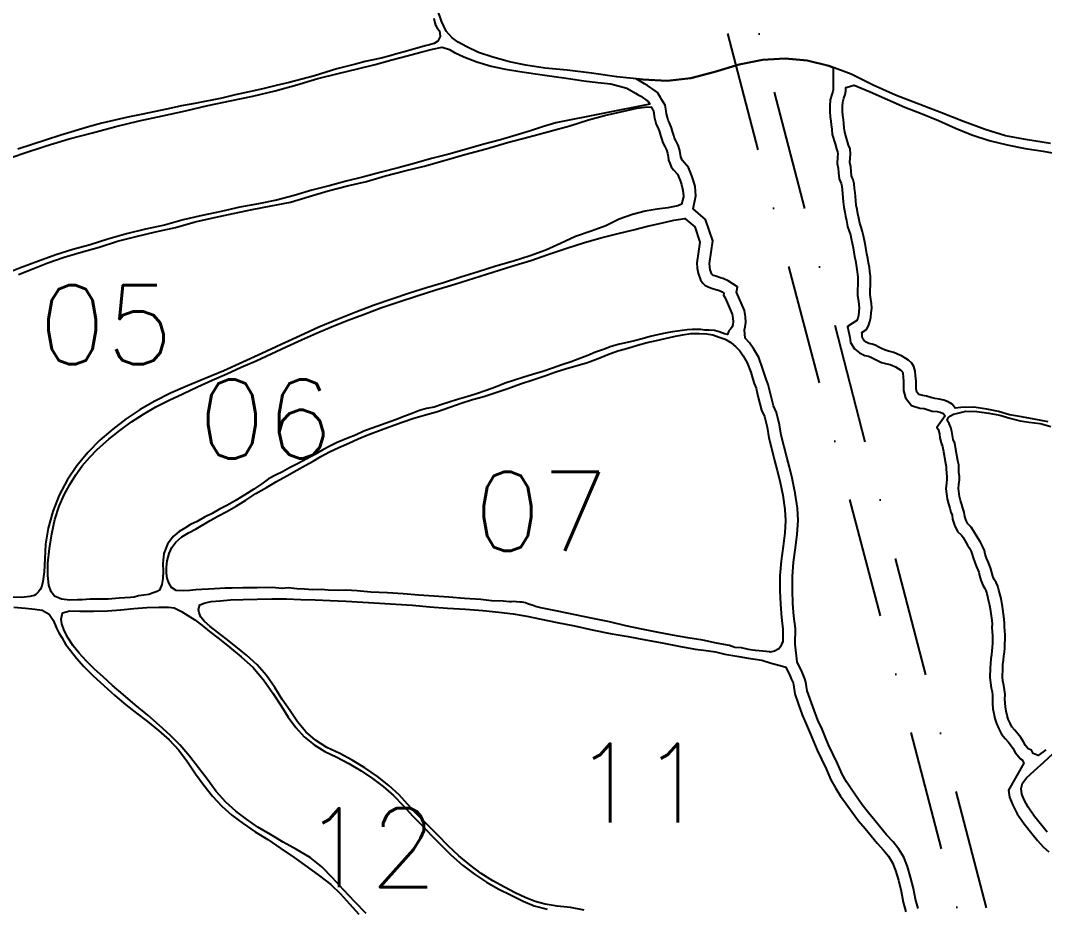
# Model space of a CAD drawing. Header units: metres. Extents: x 731494 to 733974, y 7842476 to 7845984.
# Drawn here: x 732444.8 to 732769.2, y 7844262.1 to 7844543.4 of the extents above; entities that cross this region are included whole.
import ezdxf
from ezdxf.enums import TextEntityAlignment as Align

# ---------------------------------------------------------------- set-up
doc = ezdxf.new("R2010")
doc.units = ezdxf.units.M
doc.header["$LTSCALE"] = 0.6
doc.linetypes.add('DASHDOT', pattern=[25.4, 12.7, -6.35, 0, -6.35])
for name, color, linetype in [('0114053006', 1, 'Continuous'), ('0114053006002', 5, 'Continuous'), ('0114053006003', 5, 'Continuous'), ('0114053006005', 5, 'Continuous'), ('0114053006006', 5, 'Continuous'), ('0114053006007', 5, 'Continuous'), ('0114053006008', 5, 'Continuous'), ('0114053006009', 5, 'Continuous'), ('0114053006011', 5, 'Continuous'), ('0114053006012', 5, 'Continuous'), ('0114053006013', 5, 'Continuous'), ('REDE_DE_LUZ', 6, 'Continuous'), ('TEXTO', 7, 'Continuous')]:
    doc.layers.add(name, color=color, linetype=linetype)
doc.styles.add('Simplex', font='simplex.shx')

msp = doc.modelspace()

# ---------------------------------------------------------------- linework, layer by layer
at = {"layer": '0114053006'}
msp.add_lwpolyline([(732771.09, 7844504.41), (732763.81, 7844505.62), (732756.82, 7844506.94), (732750.37, 7844508.94), (732743.56, 7844511.39), (732736.61, 7844514.16), (732721.98, 7844519.79), (732714.93, 7844522.99), (732707.95, 7844526.38), (732700.92, 7844529.01), (732694.02, 7844530.76), (732687.01, 7844531.4), (732679.84, 7844530.91), (732672.49, 7844529.52), (732664.79, 7844527.19), (732657.18, 7844525.18), (732649.68, 7844524.31), (732641.92, 7844524.68), (732633.73, 7844525.63), (732625.74, 7844526.76), (732617.99, 7844527.65), (732611.06, 7844528.37), (732604.95, 7844529.28), (732599.68, 7844530.38), (732594.49, 7844531.76), (732589.93, 7844533.32), (732586.21, 7844535.03), (732583.42, 7844536.51), (732581.51, 7844537.95), (732579.7, 7844540.06), (732578.14, 7844543.2), (732576.96, 7844546.86)], dxfattribs=at)
at = {"layer": '0114053006002', "elevation": 667.23}
msp.add_lwpolyline([(732575.7, 7844544.18), (732575.95, 7844543.08), (732576.3, 7844541.99), (732576.84, 7844540.96), (732577.56, 7844540.11), (732577.71, 7844538.37), (732577.05, 7844536.91), (732575.84, 7844536.09), (732574.74, 7844535.86), (732574.33, 7844535.72), (732572.98, 7844535.44), (732566.81, 7844533.57), (732564.33, 7844532.96), (732561.54, 7844532.15), (732559.04, 7844531.53), (732554.01, 7844530.41), (732550.97, 7844529.56), (732547.97, 7844528.86), (732545, 7844528.08), (732541.59, 7844527.03), (732537.9, 7844525.92), (732529.94, 7844523.83), (732525.77, 7844522.81), (732521.54, 7844521.81), (732517.23, 7844520.87), (732512.86, 7844519.87), (732508.58, 7844518.86), (732500.03, 7844517.08), (732495.82, 7844516.35), (732491.61, 7844515.45), (732483.07, 7844513.69), (732478.83, 7844512.79), (732474.71, 7844511.85), (732470.61, 7844510.86), (732466.35, 7844509.75), (732457.58, 7844507.14), (732448.47, 7844504.19), (732443.99, 7844502.63)], dxfattribs=at)
at = {"layer": '0114053006003', "elevation": 713.14}
msp.add_lwpolyline([(732438.14, 7844498.74), (732445.58, 7844501.33), (732452.93, 7844503.68), (732460.26, 7844505.91), (732467.57, 7844507.85), (732475.01, 7844509.86), (732482.45, 7844511.68), (732489.82, 7844513.25), (732497.06, 7844514.85), (732504.15, 7844516.48), (732511.26, 7844517.93), (732518.43, 7844519.44), (732525.48, 7844521.12), (732532.37, 7844523.08), (732538.99, 7844525.01), (732545.42, 7844526.67), (732551.56, 7844528.14), (732557.2, 7844529.52), (732562.48, 7844530.95), (732567.3, 7844532.28), (732571.59, 7844533.36), (732575.31, 7844534.36), (732578.39, 7844534.93), (732580.76, 7844534.24), (732582.34, 7844533.32), (732585.22, 7844531.96), (732589.4, 7844530.34), (732593.95, 7844528.96), (732598.42, 7844527.98), (732603.01, 7844527.23), (732607.92, 7844526.53), (732613.18, 7844525.81), (732618.44, 7844525), (732623.31, 7844524.34), (732627.74, 7844523.81), (732631.82, 7844523.41), (732636.92, 7844522.02), (732639.63, 7844520.41), (732640.46, 7844519.92), (732641.35, 7844519.41), (732642.15, 7844518.87), (732642.83, 7844518.37), (732643.67, 7844517.8), (732644.19, 7844516.95), (732614.37, 7844510.96), (732614.37, 7844510.96), (732610.48, 7844509.82), (732606.33, 7844508.49), (732601.81, 7844507.11), (732596.91, 7844505.63), (732591.6, 7844504.2), (732586.07, 7844502.67), (732580.54, 7844501.13), (732574.96, 7844499.67), (732569.57, 7844498.16), (732564.41, 7844496.77), (732559.04, 7844495.38), (732553.57, 7844493.95), (732547.98, 7844492.49), (732542.57, 7844491.08), (732537.1, 7844489.63), (732531.51, 7844488), (732525.95, 7844486.55), (732520.23, 7844485.39), (732514.32, 7844484.27), (732508.41, 7844482.97), (732502.4, 7844481.62), (732496.35, 7844480.25), (732490.4, 7844478.62), (732484.41, 7844477.28), (732478.38, 7844475.84), (732472.47, 7844474.13), (732466.87, 7844472.39), (732461.41, 7844470.88), (732456.01, 7844469.23), (732450.53, 7844467.16), (732444.85, 7844465.04), (732438.95, 7844462.75)], dxfattribs=at)
at = {"layer": '0114053006005', "elevation": 712.91}
msp.add_lwpolyline([(732444.12, 7844462.97), (732448.67, 7844464.71), (732453.49, 7844466.66), (732458.59, 7844468.43), (732463.99, 7844470.06), (732469.74, 7844471.64), (732475.55, 7844473.5), (732481.45, 7844475.04), (732487.62, 7844476.52), (732493.91, 7844477.86), (732500.15, 7844479.66), (732506.28, 7844480.98), (732512.22, 7844482.24), (732518.19, 7844483.51), (732524.17, 7844484.74), (732530.29, 7844485.92), (732536.3, 7844487.72), (732542.27, 7844489.47), (732548.43, 7844491.02), (732554.39, 7844492.46), (732560.45, 7844494.2), (732566.53, 7844495.78), (732572.73, 7844497.32), (732578.99, 7844499.12), (732585.59, 7844500.94), (732592.3, 7844502.81), (732599.14, 7844504.8), (732605.97, 7844506.57), (732612.61, 7844508.39), (732618.88, 7844510.08), (732624.77, 7844511.92), (732629.83, 7844513.28), (732634.04, 7844514.33), (732637.32, 7844515.06), (732640.02, 7844515.7), (732642.5, 7844515.92), (732644.63, 7844516.03), (732645.25, 7844515.1), (732645.4, 7844514.13), (732645.54, 7844513.03), (732645.91, 7844511.74), (732646.14, 7844510.51), (732646.78, 7844509.36), (732647.2, 7844508.14), (732647.55, 7844507), (732647.98, 7844505.76), (732648.29, 7844504.67), (732648.9, 7844503.5), (732649.5, 7844502.41), (732649.8, 7844501.41), (732649.96, 7844500.29), (732650.1, 7844499.23), (732650.49, 7844498.19), (732650.89, 7844497.12), (732651.73, 7844496.14), (732652.98, 7844494.71), (732653.75, 7844492.78), (732654.23, 7844491.43), (732654.56, 7844490.14), (732654.7, 7844488.96), (732654.8, 7844487.54), (732654.17, 7844485.29), (732653.04, 7844484.73), (732649.91, 7844484.08), (732646.48, 7844483.69), (732642.74, 7844483.03), (732638.65, 7844482), (732634.48, 7844480.45), (732630.24, 7844478.43), (732625.55, 7844476.72), (732620.66, 7844474.95), (732615.92, 7844472.73), (732611.19, 7844470.62), (732606.27, 7844468.84), (732600.98, 7844467.22), (732595.43, 7844465.63), (732589.82, 7844463.8), (732584.26, 7844462.08), (732578.85, 7844460.37), (732573.46, 7844458.72), (732567.99, 7844457.02), (732562.49, 7844455.17), (732556.87, 7844453.23), (732551.08, 7844451), (732545.25, 7844448.66), (732539.34, 7844446.23), (732533.41, 7844443.51), (732527.36, 7844440.75), (732521.3, 7844437.93), (732515.22, 7844435.17), (732509.2, 7844432.47), (732503.29, 7844430.01), (732497.66, 7844427.73), (732492.36, 7844425.32), (732487.36, 7844422.79), (732482.71, 7844420.22), (732478.24, 7844417.26), (732474.05, 7844413.93), (732469.95, 7844410.45), (732466.1, 7844406.57), (732462.63, 7844402.35), (732459.59, 7844397.83), (732457.08, 7844393.01), (732455.09, 7844387.88), (732453.57, 7844382.6), (732452.73, 7844377.58), (732452.46, 7844372.92), (732452.29, 7844368.78), (732451.93, 7844365.66), (732451.45, 7844363.96), (732451.07, 7844363.14), (732450.54, 7844362.44), (732449.64, 7844361.6), (732449.15, 7844361.32), (732447.73, 7844360.91), (732445.09, 7844360.62), (732441.77, 7844360.73)], dxfattribs=at)
at = {"layer": '0114053006006', "elevation": 716.78}
msp.add_lwpolyline([(732651.82, 7844480.19), (732655.29, 7844480.75), (732658.41, 7844478.07), (732660.07, 7844473.22), (732659.54, 7844469.54), (732659.11, 7844466.62), (732659.21, 7844464.93), (732659.47, 7844463.41), (732660.28, 7844461.28), (732660.96, 7844460.24), (732661.6, 7844459.62), (732662.67, 7844459.06), (732663.75, 7844458.6), (732665.1, 7844458.23), (732666.24, 7844457.87), (732667.07, 7844457.48), (732667.63, 7844457.1), (732667.54, 7844456.38), (732668.1, 7844455.56), (732670.32, 7844450.43), (732670.53, 7844449.16), (732670.59, 7844447.99), (732670.45, 7844447.11), (732670.27, 7844446.35), (732669.76, 7844445.69), (732669.2, 7844445.14), (732668.79, 7844443.97), (732667.89, 7844444.12), (732666.16, 7844444.78), (732664.7, 7844445.18), (732663.01, 7844445.35), (732661.58, 7844445.34), (732660.37, 7844445.52), (732659.02, 7844445.56), (732657.58, 7844445.58), (732656.01, 7844445.41), (732654.42, 7844445.21), (732652.92, 7844445.03), (732651.33, 7844444.79), (732649.53, 7844444.49), (732647.04, 7844443.92), (732644.34, 7844443.3), (732641.75, 7844442.57), (732639.34, 7844441.99), (732636.95, 7844441.39), (732634.55, 7844440.89), (732631.97, 7844440.15), (732629.5, 7844439.19), (732626.97, 7844438.35), (732624.5, 7844437.31), (732621.99, 7844436.31), (732619.21, 7844435.28), (732616.35, 7844434.34), (732613.37, 7844433.32), (732610.25, 7844432.27), (732607.02, 7844431.24), (732603.99, 7844430.28), (732601.26, 7844429.44), (732598.32, 7844428.5), (732595.27, 7844427.31), (732592.29, 7844426.2), (732589.28, 7844425.19), (732586.18, 7844424.19), (732583.29, 7844423.34), (732580.64, 7844422.53), (732578.33, 7844421.75), (732575.88, 7844420.92), (732573.44, 7844420.46), (732571.23, 7844419.83), (732569.13, 7844419.05), (732566.53, 7844418.09), (732563.58, 7844416.89), (732560.64, 7844415.86), (732558.06, 7844414.95), (732555.86, 7844414.22), (732553.58, 7844413.35), (732550.93, 7844412.1), (732548.74, 7844411.2), (732546.9, 7844410.53), (732545.14, 7844409.7), (732543.04, 7844408.73), (732540.59, 7844407.37), (732538.07, 7844405.91), (732535.34, 7844404.43), (732532.56, 7844402.99), (732530.07, 7844401.7), (732527.79, 7844400.48), (732525.61, 7844399.35), (732523.36, 7844398.2), (732521.26, 7844396.68), (732518.72, 7844394.94), (732515.84, 7844393.17), (732513.16, 7844391.51), (732510.43, 7844389.92), (732507.88, 7844388.64), (732505.55, 7844387.27), (732503.1, 7844386.04), (732500.75, 7844384.76), (732498.68, 7844383.78), (732496.87, 7844382.63), (732495.12, 7844381.54), (732493.12, 7844379.93), (732491.38, 7844377.55), (732490.23, 7844374.56), (732489.91, 7844371.46), (732490.05, 7844368.86), (732489.94, 7844366.67), (732489.61, 7844364.78), (732488.79, 7844363), (732488.1, 7844362.56), (732486.88, 7844362.14), (732485.47, 7844361.6), (732483.86, 7844361.41), (732482.14, 7844361.16), (732480.79, 7844360.79), (732479.62, 7844360.65), (732476.1, 7844360.48), (732472.61, 7844360.13), (732466.92, 7844360.1), (732464.31, 7844359.9), (732462.87, 7844359.85), (732460.45, 7844359.83), (732457.74, 7844360.1), (732455.61, 7844361.05), (732454.54, 7844362.41), (732453.74, 7844364.53), (732453.45, 7844367.6), (732453.51, 7844371.57), (732453.95, 7844376.12), (732454.69, 7844380.85), (732455.69, 7844385.31), (732457.1, 7844389.54), (732458.66, 7844393.2), (732460.44, 7844396.48), (732462.31, 7844399.51), (732464.33, 7844402.33), (732466.72, 7844405.14), (732469.14, 7844407.55), (732472.79, 7844410.77), (732476.28, 7844413.55), (732479.95, 7844416.31), (732483.74, 7844418.76), (732487.66, 7844421.07), (732491.89, 7844423.1), (732496.28, 7844425.17), (732500.91, 7844427.34), (732505.54, 7844429.44), (732510.14, 7844431.54), (732514.76, 7844433.6), (732519.48, 7844435.62), (732524.21, 7844437.8), (732528.98, 7844440.02), (732533.79, 7844442.23), (732538.56, 7844444.35), (732543.32, 7844446.38), (732548.25, 7844448.36), (732553.47, 7844450.34), (732558.94, 7844452.37), (732564.63, 7844454.25), (732570.42, 7844456.21), (732576.34, 7844458.13), (732582.38, 7844459.91), (732588.47, 7844461.79), (732594.46, 7844463.72), (732600.46, 7844465.62), (732606.44, 7844467.39), (732612.21, 7844469.41), (732617.86, 7844471.32), (732623.47, 7844473.11), (732629.03, 7844474.67), (732634.19, 7844475.99), (732639.02, 7844477.1), (732643.49, 7844478.23), (732647.73, 7844479.21)], close=True, dxfattribs=at)
at = {"layer": '0114053006007', "elevation": 719.53}
msp.add_lwpolyline([(732662.14, 7844444.14), (732664.18, 7844443.81), (732666.15, 7844443.09), (732668, 7844442.5), (732669.85, 7844441.39), (732671.44, 7844440.06), (732672.65, 7844438.76), (732673.77, 7844437.15), (732675.05, 7844434.98), (732676.14, 7844432), (732676.83, 7844429.77), (732677.22, 7844428.47), (732677.82, 7844426.91), (732678.45, 7844424.45), (732679.6, 7844420), (732680.5, 7844417.98), (732681.31, 7844414.57), (732681.85, 7844411.23), (732682.8, 7844407.5), (732683.68, 7844404.09), (732684.55, 7844400.9), (732685.38, 7844397.56), (732686.32, 7844393.01), (732686.99, 7844388.56), (732687.15, 7844385.03), (732686.92, 7844381.08), (732686.4, 7844376.94), (732685.74, 7844372.3), (732685.42, 7844367.46), (732685.33, 7844362.9), (732685.55, 7844358.5), (732685.87, 7844354.31), (732686.37, 7844350.57), (732686.27, 7844346.62), (732686.05, 7844346.04), (732685.73, 7844345.27), (732685.12, 7844344.44), (732684.82, 7844344.27), (732683.7, 7844343.68), (732682.33, 7844343.37), (732682.12, 7844343.43), (732679.98, 7844343.64), (732677.7, 7844343.83), (732676.75, 7844343.99), (732675.48, 7844344.14), (732673.26, 7844344.65), (732671.11, 7844344.81), (732669.43, 7844345.41), (732665.29, 7844346.22), (732660.94, 7844347.08), (732656.24, 7844347.91), (732651.32, 7844348.71), (732646.45, 7844349.61), (732641.6, 7844350.57), (732636.59, 7844351.71), (732631.45, 7844352.89), (732626.11, 7844354), (732620.55, 7844355.18), (732614.93, 7844356.35), (732609.63, 7844357.41), (732607.98, 7844357.77), (732606.87, 7844358.16), (732605.79, 7844358.54), (732604.75, 7844358.94), (732603.77, 7844359.15), (732603.02, 7844359.15), (732601.91, 7844359.23), (732601.09, 7844359.34), (732600.34, 7844359.32), (732599.72, 7844359.28), (732597.68, 7844359.53), (732593.97, 7844359.59), (732592.31, 7844359.83), (732590.61, 7844360.01), (732585.49, 7844360.35), (732580.55, 7844360.72), (732575.74, 7844361.05), (732570.98, 7844361.41), (732566.08, 7844361.8), (732561.06, 7844362.14), (732555.75, 7844362.35), (732551.51, 7844362.75), (732547.92, 7844362.96), (732545.41, 7844362.9), (732542.29, 7844362.93), (732540.16, 7844363.13), (732537.27, 7844363.11), (732534.74, 7844363.23), (732532.34, 7844363.36), (732529.62, 7844363.68), (732527.69, 7844363.52), (732524.58, 7844363.77), (732519.83, 7844363.7), (732517.14, 7844363.71), (732515.19, 7844363.68), (732511.9, 7844363.64), (732509.69, 7844363.58), (732507.99, 7844363.48), (732506.29, 7844363.39), (732504.37, 7844363.27), (732502.24, 7844363.2), (732500.39, 7844363.07), (732498.4, 7844362.89), (732496.3, 7844362.72), (732494.14, 7844362.88), (732492.62, 7844363.82), (732491.77, 7844365.25), (732491.31, 7844366.79), (732491.1, 7844368.35), (732491.02, 7844370.23), (732491.25, 7844372.29), (732491.89, 7844374.58), (732492.78, 7844376.47), (732494.06, 7844378.22), (732495.9, 7844379.88), (732498, 7844381.16), (732500.47, 7844382.39), (732504.89, 7844385.06), (732507.37, 7844386.36), (732510.18, 7844387.92), (732513.16, 7844389.6), (732516.2, 7844391.5), (732519.36, 7844393.57), (732522.74, 7844395.5), (732525.89, 7844397.36), (732529.14, 7844399.2), (732532.32, 7844401), (732534.97, 7844402.5), (732537.48, 7844403.82), (732539.96, 7844405.26), (732542.74, 7844406.75), (732545.66, 7844408.17), (732548.83, 7844409.51), (732551.81, 7844410.89), (732554.85, 7844412.17), (732558.22, 7844413.4), (732561.94, 7844414.76), (732565.73, 7844416.18), (732569.4, 7844417.4), (732573.09, 7844418.52), (732576.94, 7844419.52), (732580.79, 7844420.89), (732584.46, 7844422.19), (732587.98, 7844423.33), (732591.54, 7844424.32), (732595.4, 7844425.53), (732599.24, 7844426.89), (732603.2, 7844428.32), (732607.16, 7844429.62), (732610.97, 7844430.88), (732614.45, 7844432.12), (732617.83, 7844433.14), (732621.12, 7844434.12), (732624.42, 7844435.12), (732627.79, 7844436.35), (732630.88, 7844437.64), (732634, 7844438.76), (732637.25, 7844439.66), (732640.31, 7844440.54), (732643.34, 7844441.47), (732646.28, 7844442.02), (732649.09, 7844442.7), (732651.78, 7844443.33), (732654.54, 7844443.84), (732657.22, 7844444.31), (732659.81, 7844444.27)], close=True, dxfattribs=at)
at = {"layer": '0114053006008', "elevation": 721.66}
msp.add_lwpolyline([(732769.63, 7844312.41), (732767.23, 7844310.59), (732765.62, 7844311.27), (732765.14, 7844312.24), (732764.09, 7844312.74), (732763.24, 7844313.75), (732762.61, 7844314.93), (732761.72, 7844316.26), (732760.82, 7844317.47), (732759.78, 7844318.62), (732758.92, 7844319.65), (732758.32, 7844320.79), (732757.75, 7844322.07), (732757.4, 7844323.27), (732757.12, 7844324.66), (732756.84, 7844325.97), (732756.74, 7844327.21), (732756.7, 7844328.58), (732756.77, 7844329.89), (732756.58, 7844331.38), (732756.3, 7844332.78), (732756.07, 7844334.2), (732755.89, 7844335.45), (732756.03, 7844338.18), (732756.07, 7844339.4), (732756.2, 7844340.77), (732756.37, 7844342.05), (732756.53, 7844343.36), (732756.64, 7844344.64), (732756.7, 7844345.98), (732756.78, 7844347.32), (732756.75, 7844348.66), (732756.66, 7844350.15), (732756.57, 7844351.26), (732756.59, 7844352.44), (732756.46, 7844353.79), (732755.93, 7844357.74), (732755.68, 7844358.97), (732755.45, 7844360.36), (732754.77, 7844362.99), (732754.4, 7844364.25), (732753.88, 7844365.4), (732753.27, 7844366.35), (732752.84, 7844367.42), (732752.5, 7844368.58), (732752.23, 7844369.76), (732751.84, 7844370.86), (732751.36, 7844371.96), (732750.88, 7844373.14), (732750.45, 7844374.34), (732750.16, 7844375.55), (732749.61, 7844376.89), (732748.92, 7844378.22), (732748.21, 7844379.35), (732746.77, 7844381.77), (732745.96, 7844382.92), (732744.95, 7844383.94), (732744.4, 7844385.05), (732744.03, 7844386.3), (732743.81, 7844387.69), (732743.36, 7844388.93), (732743.04, 7844390.12), (732742.64, 7844391.39), (732742.32, 7844392.63), (732742.02, 7844395.15), (732742.13, 7844396.48), (732742.31, 7844397.89), (732742.29, 7844398.98), (732742.13, 7844400.39), (732742.11, 7844401.4), (732742.04, 7844402.65), (732741.79, 7844403.92), (732741.03, 7844408.15), (732740.76, 7844409.49), (732740.32, 7844410.73), (732740.04, 7844411.93), (732739.89, 7844413.23), (732739.55, 7844414.46), (732739.06, 7844415.79), (732738.43, 7844416.71), (732738.67, 7844417.52), (732739.47, 7844418.24), (732740.42, 7844418.72), (732741.33, 7844418.98), (732744.28, 7844419.68), (732747.76, 7844419.59), (732751.55, 7844419.08), (732755.07, 7844418.35), (732758.28, 7844417.47), (732761.46, 7844416.62), (732764.26, 7844416.17), (732767.84, 7844415.73), (732771.24, 7844414.78)], dxfattribs=at)
at = {"layer": '0114053006009', "elevation": 711.83}
for points in [[(732770.43, 7844416.33), (732765.95, 7844417.16), (732761.9, 7844417.92), (732758.12, 7844418.53), (732754.67, 7844419.56), (732750.94, 7844420.29), (732746.87, 7844420.89), (732742.76, 7844420.85), (732740.88, 7844420.66), (732739.96, 7844421.84), (732738.74, 7844422.63), (732737.3, 7844423.19), (732735.8, 7844423.46), (732734.5, 7844423.63), (732733.24, 7844424.03), (732731.88, 7844424.42), (732730.63, 7844424.59), (732729.4, 7844424.96), (732728.82, 7844425.67), (732728.57, 7844426.71), (732728.59, 7844427.86), (732728.58, 7844429.32), (732728.4, 7844430.81), (732728.26, 7844432.38), (732727.87, 7844433.79), (732727.14, 7844434.91), (732726.13, 7844435.85), (732725.32, 7844436.33), (732723.96, 7844437.18), (732722.7, 7844437.76), (732721.51, 7844438.27), (732720.19, 7844438.53), (732719.01, 7844438.86), (732717.84, 7844439.4), (732716.73, 7844439.96), (732715.62, 7844440.56), (732714.62, 7844440.92), (732713.58, 7844441.15), (732712.74, 7844441.56), (732712.02, 7844442.15), (732711.58, 7844442.84), (732711.49, 7844443.44), (732711.47, 7844444.06), (732711.35, 7844444.59), (732712.8, 7844445.53), (732713.44, 7844446.65), (732713.92, 7844448.03), (732714.23, 7844449.36), (732714.34, 7844450.79), (732714.47, 7844452.28), (732714.44, 7844453.76), (732714.19, 7844455.14), (732714, 7844456.61), (732713.98, 7844458.08), (732714.07, 7844459.49), (732714.13, 7844460.99), (732714.08, 7844462.47), (732713.92, 7844463.86), (732713.75, 7844465.18), (732713.48, 7844466.63), (732713.3, 7844468.08), (732712.97, 7844469.52), (732712.73, 7844470.79), (732712.48, 7844472.19), (732712.18, 7844473.75), (732711.91, 7844475.21), (732711.58, 7844476.51), (732711.18, 7844477.94), (732710.71, 7844479.27), (732710.39, 7844480.81), (732710.12, 7844482.23), (732709.83, 7844483.52), (732709.58, 7844484.88), (732709.41, 7844486.35), (732709.35, 7844487.62), (732709.2, 7844488.91), (732709.06, 7844490.22), (732708.92, 7844491.64), (732708.58, 7844493), (732708.12, 7844494.25), (732707.93, 7844495.62), (732707.82, 7844497.09), (732707.58, 7844498.48), (732707.6, 7844499.82), (732707.76, 7844501.11), (732707.6, 7844502.76), (732707.13, 7844503.98), (732706.72, 7844505.46), (732706.29, 7844506.87), (732705.91, 7844508.07), (732705.8, 7844509.43), (732705.64, 7844510.79), (732705.5, 7844512.1), (732705.28, 7844513.34), (732705.21, 7844514.73), (732705.18, 7844516.19), (732705.28, 7844517.53), (732705.65, 7844518.78), (732706.07, 7844519.94), (732706.26, 7844521.16), (732706.25, 7844522.2), (732708.94, 7844522.91), (732714.04, 7844520.78), (732719.45, 7844518.37), (732724.94, 7844516.02), (732730.43, 7844513.83), (732735.69, 7844511.74), (732740.98, 7844509.34), (732746.21, 7844507.22), (732751.74, 7844505.4), (732757.38, 7844504.02), (732763.06, 7844502.92), (732768.85, 7844501.99), (732774.48, 7844501.01)], [(732770.06, 7844286.3), (732768.33, 7844288.4), (732766.02, 7844291.28), (732764.03, 7844294.22), (732762.76, 7844296.53), (732762.01, 7844298.38), (732761.82, 7844300.09), (732762.2, 7844301.78), (732763.54, 7844303.48), (732765.92, 7844305.77), (732769.03, 7844308.48), (732771.97, 7844311.26)]]:
    msp.add_lwpolyline(points, dxfattribs=at)
at = {"layer": '0114053006011', "elevation": 719.64}
msp.add_lwpolyline([(732623.37, 7844261.55), (732619.03, 7844262.42), (732614.8, 7844262.88), (732611.03, 7844263.47), (732607.83, 7844264.33), (732604.69, 7844265.56), (732601.48, 7844267.06), (732598.11, 7844268.83), (732594.45, 7844270.92), (732590.78, 7844273.24), (732587.19, 7844275.94), (732583.66, 7844278.76), (732580.33, 7844281.97), (732577.01, 7844285.34), (732573.52, 7844288.8), (732570.3, 7844292.1), (732567.46, 7844295.21), (732564.72, 7844298.12), (732561.47, 7844301.08), (732557.87, 7844303.97), (732553.92, 7844306.67), (732549.93, 7844309.07), (732545.93, 7844311.19), (732541.82, 7844313.16), (732538.24, 7844315.48), (732535.15, 7844318.11), (732532.6, 7844321.22), (732530.24, 7844324.71), (732527.75, 7844328.28), (732525.36, 7844332.11), (732522.79, 7844335.93), (732519.78, 7844339.32), (732516.35, 7844342.33), (732513.03, 7844345.12), (732509.99, 7844347.54), (732507.22, 7844349.65), (732504.87, 7844351.46), (732503.07, 7844353.02), (732501.96, 7844354.39), (732501.44, 7844355.83), (732501.19, 7844356.82), (732501.65, 7844358.3), (732503.33, 7844358.96), (732505.2, 7844359.37), (732508.04, 7844359.63), (732511.38, 7844359.85), (732515.37, 7844360), (732519.8, 7844360.16), (732524.48, 7844360.22), (732529.11, 7844360.17), (732533.66, 7844360.04), (732538.2, 7844359.94), (732542.92, 7844359.68), (732547.93, 7844359.49), (732553.25, 7844359.16), (732558.59, 7844358.81), (732563.73, 7844358.54), (732569.04, 7844358.18), (732574.5, 7844357.72), (732580.08, 7844357.26), (732585.74, 7844356.9), (732591.23, 7844356.52), (732596.33, 7844356.01), (732600.9, 7844355.46), (732605.25, 7844354.7), (732609.79, 7844353.8), (732614.85, 7844352.76), (732620.3, 7844351.67), (732625.89, 7844350.4), (732631.59, 7844349.22), (732637.32, 7844348.29), (732642.79, 7844347.28), (732648.11, 7844346.28), (732653.35, 7844345.23), (732658.54, 7844344.25), (732662.03, 7844343.86), (732664.94, 7844343.46), (732667.92, 7844342.67), (732672.33, 7844342), (732675.33, 7844341.46), (732677.58, 7844341.06), (732679.68, 7844340.78), (732682.63, 7844339.85), (732685.51, 7844339.15), (732687.26, 7844338.59), (732687.94, 7844337.16), (732688.5, 7844336.05), (732688.99, 7844334.87), (732689.56, 7844333.57), (732689.72, 7844333), (732690.12, 7844330.13), (732691.3, 7844326.77), (732692.47, 7844323.49), (732693.78, 7844320.26), (732695.07, 7844317.35), (732696.1, 7844314.79), (732697.17, 7844312.29), (732698.56, 7844309.4), (732700, 7844306.35), (732701.58, 7844302.89), (732703.06, 7844300.16), (732704.64, 7844297.73), (732706.37, 7844295.3), (732708.28, 7844292.61), (732710.32, 7844289.93), (732712.41, 7844287.45), (732714.27, 7844285.15), (732716.17, 7844282.8), (732718.24, 7844280.62), (732719.78, 7844278.65), (732721.04, 7844276.59), (732722.04, 7844274.16), (732722.93, 7844271.05), (732723.81, 7844267.59), (732724.43, 7844264.14), (732725.3, 7844261.08)], dxfattribs=at)
at = {"layer": '0114053006012', "elevation": 717.94}
msp.add_lwpolyline([(732554.33, 7844260.52), (732550.75, 7844264.21), (732547.11, 7844268.01), (732543.65, 7844271.84), (732540.3, 7844275.27), (732536.57, 7844278.24), (732532.23, 7844280.77), (732528, 7844283.18), (732523.99, 7844285.53), (732520.02, 7844287.88), (732516.38, 7844290.37), (732512.98, 7844292.94), (732509.85, 7844295.84), (732506.84, 7844299.21), (732504.06, 7844302.94), (732501.17, 7844306.71), (732498.34, 7844310.41), (732495.36, 7844313.88), (732492.24, 7844317.01), (732488.88, 7844320.14), (732485.12, 7844323.34), (732481.11, 7844326.65), (732477.34, 7844329.87), (732473.93, 7844332.81), (732470.94, 7844335.46), (732468.28, 7844337.9), (732465.7, 7844340.48), (732463.44, 7844343.02), (732461.5, 7844345.32), (732459.87, 7844347.77), (732458.63, 7844350.22), (732457.9, 7844352.31), (732457.66, 7844353.78), (732458.14, 7844355.74), (732460.45, 7844356.37), (732463.64, 7844356.31), (732467.89, 7844356.33), (732472.35, 7844356.43), (732476.59, 7844356.77), (732480.75, 7844357.2), (732484.87, 7844357.47), (732488.62, 7844357.54), (732491.74, 7844357.53), (732493.47, 7844357.37), (732495.79, 7844356.22), (732497.77, 7844354.97), (732499.99, 7844353.55), (732502.2, 7844351.83), (732504.73, 7844349.88), (732507.73, 7844347.57), (732511, 7844344.93), (732514.66, 7844341.88), (732518.45, 7844338.57), (732521.82, 7844334.58), (732524.75, 7844330.32), (732527.37, 7844326.29), (732529.62, 7844322.74), (732532.05, 7844319.46), (732534.7, 7844316.53), (732537.79, 7844314.01), (732541.26, 7844311.89), (732545.02, 7844310.07), (732548.84, 7844308.07), (732552.71, 7844305.78), (732556.34, 7844303.3), (732559.75, 7844300.75), (732563.01, 7844297.92), (732566.03, 7844294.74), (732569.15, 7844291.37), (732572.24, 7844288.18), (732575.16, 7844285.16), (732577.99, 7844282.26), (732581.18, 7844279.08), (732584.81, 7844275.85), (732588.6, 7844273.02), (732592.48, 7844270.44), (732596.34, 7844268.24), (732600.27, 7844266.35), (732604.07, 7844264.42), (732607.57, 7844262.92), (732611.61, 7844261.9)], dxfattribs=at)
at = {"layer": '0114053006013', "elevation": 717.75}
msp.add_lwpolyline([(732442.68, 7844357.61), (732446.37, 7844357.3), (732449.38, 7844356.97), (732451.69, 7844356.67), (732453.92, 7844355.36), (732455.16, 7844353.46), (732455.78, 7844351.97), (732456.25, 7844350.9), (732456.64, 7844350.05), (732456.98, 7844349.41), (732457.87, 7844347.97), (732459.07, 7844345.89), (732460.64, 7844343.81), (732462.58, 7844341.46), (732464.83, 7844338.76), (732467.82, 7844335.78), (732471.18, 7844332.73), (732474.68, 7844329.6), (732478.2, 7844326.68), (732481.56, 7844324.01), (732484.99, 7844321.37), (732488.49, 7844318.55), (732491.9, 7844315.55), (732494.96, 7844312.27), (732497.71, 7844308.63), (732500.25, 7844304.79), (732502.89, 7844301.16), (732505.58, 7844297.66), (732508.56, 7844294.54), (732511.8, 7844291.68), (732515.39, 7844289.05), (732519.16, 7844286.44), (732523.19, 7844283.93), (732527.27, 7844281.16), (732531.49, 7844278.27), (732535.64, 7844275.34), (732539.58, 7844272.51), (732543.13, 7844269.72), (732546.17, 7844266.73), (732549.02, 7844263.56), (732551.95, 7844260.38)], dxfattribs=at)
at = {"layer": 'REDE_DE_LUZ', "color": 6, "linetype": 'DASHDOT', "ltscale": 5}
for points, elevation in [([(732743.3, 7843675.9), (732757.01, 7844198.5), (732755.97, 7844207.27), (732518.79, 7845111.7)], 672.78), ([(732530.17, 7845111.52), (732764.67, 7844208.45), (732765.91, 7844199.3), (732754.21, 7843675.61)], 716.16)]:
    msp.add_lwpolyline(points, dxfattribs=dict(at, elevation=elevation))
at = {"layer": 'REDE_DE_LUZ', "elevation": 676.05}
msp.add_lwpolyline([(732729.17, 7844262.08), (732728.33, 7844265.05), (732727.72, 7844268.44), (732726.79, 7844272.1), (732725.82, 7844275.47), (732724.62, 7844278.4), (732723.07, 7844280.93), (732721.28, 7844283.24), (732719.18, 7844285.44), (732715.5, 7844289.99), (732713.44, 7844292.44), (732711.5, 7844294.98), (732707.95, 7844299.98), (732706.5, 7844302.21), (732705.16, 7844304.68), (732703.63, 7844308.03), (732702.18, 7844311.12), (732700.81, 7844313.95), (732699.8, 7844316.33), (732698.75, 7844318.92), (732697.46, 7844321.83), (732696.21, 7844324.91), (732694.03, 7844331.09), (732693.64, 7844333.81), (732693.34, 7844334.9), (732692.68, 7844336.44), (732692.14, 7844337.73), (732691.53, 7844338.92), (732690.87, 7844340.31), (732690.25, 7844345.83), (732690.38, 7844350.79), (732689.85, 7844354.73), (732689.54, 7844358.76), (732689.33, 7844362.97), (732689.41, 7844367.28), (732689.72, 7844371.88), (732690.36, 7844376.41), (732690.9, 7844380.72), (732691.15, 7844385), (732690.98, 7844388.95), (732690.26, 7844393.71), (732689.28, 7844398.45), (732688.42, 7844401.91), (732687.54, 7844405.12), (732685.77, 7844412.05), (732685.24, 7844415.36), (732684.3, 7844419.27), (732683.39, 7844421.33), (732681.64, 7844428.13), (732681, 7844429.78), (732679.93, 7844433.28), (732678.68, 7844436.69), (732677.14, 7844439.32), (732675.77, 7844441.28), (732674.37, 7844442.79), (732674.17, 7844445.46), (732674.37, 7844446.33), (732674.61, 7844447.77), (732674.51, 7844449.59), (732674.18, 7844451.57), (732671.69, 7844457.33), (732671.91, 7844459.05), (732669.04, 7844460.98), (732667.68, 7844461.61), (732666.23, 7844462.06), (732665.07, 7844462.39), (732664.38, 7844462.68), (732664.03, 7844462.86), (732663.87, 7844463.1), (732663.35, 7844464.47), (732663.19, 7844465.39), (732663.13, 7844466.45), (732664.16, 7844473.6), (732661.85, 7844480.39), (732657.9, 7844483.79), (732658.79, 7844487.84), (732658.68, 7844489.33), (732658.5, 7844490.86), (732658.06, 7844492.61), (732657.49, 7844494.2), (732656.44, 7844496.82), (732654.39, 7844499.19), (732654, 7844500.2), (732653.72, 7844502.26), (732653.21, 7844503.97), (732652.42, 7844505.39), (732652.03, 7844506.15), (732651.8, 7844506.97), (732651.35, 7844508.25), (732651.01, 7844509.37), (732650.45, 7844510.99), (732649.95, 7844511.89), (732649.81, 7844512.66), (732649.47, 7844513.85), (732649.36, 7844514.69), (732649.07, 7844516.58), (732647.97, 7844518.24), (732647.61, 7844519.03), (732646.63, 7844520.63), (732645.13, 7844521.64), (732644.46, 7844522.13), (732643.47, 7844522.81), (732642.47, 7844523.38), (732639.88, 7844524.91), (732641.92, 7844524.68), (732649.68, 7844524.31), (732657.18, 7844525.18), (732664.79, 7844527.19), (732672.49, 7844529.52), (732679.84, 7844530.91), (732687.01, 7844531.4), (732694.02, 7844530.76), (732700.92, 7844529.01), (732702.22, 7844528.53), (732702.25, 7844521.45), (732702.17, 7844520.93), (732701.85, 7844520.03), (732701.32, 7844518.26), (732701.17, 7844516.3), (732701.21, 7844514.59), (732701.29, 7844512.89), (732701.54, 7844511.53), (732701.66, 7844510.34), (732701.82, 7844509.04), (732701.95, 7844507.32), (732702.88, 7844504.33), (732703.33, 7844502.73), (732703.67, 7844501.84), (732703.73, 7844501.16), (732703.6, 7844500.08), (732703.58, 7844498.16), (732703.85, 7844496.6), (732703.95, 7844495.19), (732704.22, 7844493.28), (732704.75, 7844491.82), (732704.97, 7844490.96), (732705.08, 7844489.81), (732705.36, 7844487.3), (732705.42, 7844486.02), (732705.62, 7844484.29), (732705.91, 7844482.73), (732706.2, 7844481.42), (732706.46, 7844480.03), (732706.84, 7844478.19), (732707.36, 7844476.73), (732707.71, 7844475.48), (732708, 7844474.35), (732708.55, 7844471.46), (732709.05, 7844468.71), (732709.35, 7844467.39), (732709.53, 7844466.01), (732709.8, 7844464.55), (732710.09, 7844462.18), (732710.13, 7844461), (732710.08, 7844459.69), (732709.98, 7844458.18), (732710, 7844456.34), (732710.24, 7844454.53), (732710.45, 7844453.36), (732710.47, 7844452.41), (732710.27, 7844449.96), (732710.07, 7844449.14), (732709.8, 7844448.35), (732706.84, 7844446.44), (732707.48, 7844443.55), (732707.5, 7844443.06), (732707.75, 7844441.4), (732708.99, 7844439.46), (732710.57, 7844438.16), (732712.27, 7844437.35), (732713.51, 7844437.07), (732713.98, 7844436.9), (732714.88, 7844436.41), (732716.1, 7844435.8), (732717.62, 7844435.1), (732719.26, 7844434.64), (732720.33, 7844434.42), (732721.09, 7844434.1), (732722.05, 7844433.66), (732723.72, 7844432.63), (732724.05, 7844432.32), (732724.18, 7844432.12), (732724.31, 7844431.66), (732724.42, 7844430.39), (732724.58, 7844429.07), (732724.57, 7844426.25), (732725.15, 7844423.86), (732727.05, 7844421.5), (732729.77, 7844420.67), (732731.05, 7844420.49), (732732.08, 7844420.2), (732733.64, 7844419.7), (732735.2, 7844419.51), (732736.21, 7844419.32), (732736.91, 7844419.05), (732737.23, 7844418.84), (732737.74, 7844418.19), (732735.13, 7844414.46), (732735.48, 7844413.94), (732735.74, 7844413.24), (732735.95, 7844412.46), (732736.09, 7844411.24), (732736.48, 7844409.61), (732736.89, 7844408.43), (732737.1, 7844407.4), (732737.86, 7844403.17), (732738.06, 7844402.16), (732738.11, 7844401.25), (732738.14, 7844400.11), (732738.29, 7844398.71), (732738.31, 7844398.11), (732738.15, 7844396.91), (732738, 7844395.07), (732738.38, 7844391.89), (732738.79, 7844390.29), (732739.2, 7844388.99), (732739.55, 7844387.71), (732739.92, 7844386.69), (732740.11, 7844385.42), (732740.66, 7844383.57), (732741.66, 7844381.58), (732742.88, 7844380.35), (732743.41, 7844379.6), (732744.79, 7844377.26), (732745.44, 7844376.23), (732745.98, 7844375.2), (732746.34, 7844374.31), (732746.61, 7844373.2), (732747.14, 7844371.72), (732747.68, 7844370.4), (732748.12, 7844369.38), (732748.38, 7844368.65), (732748.62, 7844367.58), (732749.06, 7844366.1), (732749.7, 7844364.5), (732750.36, 7844363.49), (732750.64, 7844362.86), (732750.92, 7844361.92), (732751.53, 7844359.53), (732751.75, 7844358.26), (732751.98, 7844357.08), (732752.49, 7844353.33), (732752.59, 7844352.28), (732752.57, 7844351.13), (732752.67, 7844349.88), (732752.75, 7844348.49), (732752.78, 7844347.39), (732752.7, 7844346.2), (732752.65, 7844344.9), (732752.55, 7844343.77), (732752.4, 7844342.56), (732752.22, 7844341.23), (732752.07, 7844339.65), (732752.03, 7844338.35), (732751.87, 7844335.26), (732752.12, 7844333.59), (732752.36, 7844332.07), (732752.63, 7844330.75), (732752.75, 7844329.74), (732752.7, 7844328.62), (732752.75, 7844326.99), (732752.88, 7844325.39), (732753.21, 7844323.85), (732753.51, 7844322.32), (732753.98, 7844320.69), (732754.72, 7844319.04), (732755.58, 7844317.4), (732756.77, 7844315.99), (732757.73, 7844314.93), (732758.45, 7844313.96), (732759.17, 7844312.88), (732759.91, 7844311.49), (732761.6, 7844309.5), (732762.18, 7844309.22), (732762.71, 7844308.17), (732757.84, 7844299.64), (732758.1, 7844297.39), (732759.14, 7844294.81), (732760.61, 7844292.13), (732762.8, 7844288.91), (732765.22, 7844285.88), (732767.02, 7844283.69), (732768.81, 7844281.69), (732770.57, 7844280.1)], dxfattribs=at)

# ---------------------------------------------------------------- texts
at = {"layer": 'TEXTO', "linetype": 'Continuous', "style": 'Simplex'}
for s, p in [('05', (732471.91, 7844447.05)), ('06', (732522.48, 7844417.15)), ('07', (732609.78, 7844387.9)), ('11', (732641.26, 7844301.85)), ('12', (732555.43, 7844281.4))]:
    msp.add_text(s, height=25, dxfattribs=at).set_placement(p, align=Align.MIDDLE_CENTER)

doc.saveas('drawing.dxf')
